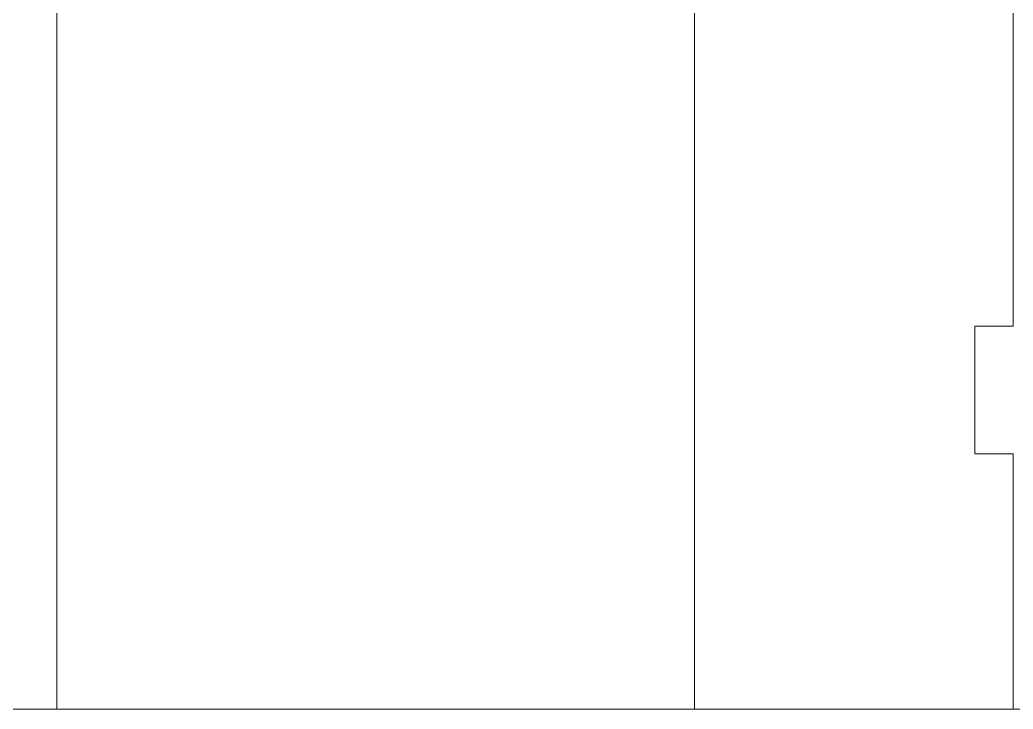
# Model space of a CAD drawing. Header units: millimetres. Extents: x 0 to 300, y 0 to 315.
# Drawn here: x 62.1 to 140, y 100 to 154 of the extents above; entities that cross this region are included whole.
import ezdxf

# ---------------------------------------------------------------- set-up
doc = ezdxf.new("R2010")
doc.units = ezdxf.units.MM

msp = doc.modelspace()

# ---------------------------------------------------------------- linework, layer by layer
at = {"color": 1, "linetype": 'Continuous', "lineweight": 0}
for p, q in [((65, 190), (65, 100)), ((115, 100), (115, 190)), ((140, 130), (140, 168)), ((140, 130), (137, 130)), ((137, 130), (137, 120)), ((137, 120), (140, 120)), ((140, 100), (140, 120)), ((273, 100), (3, 100)), ((3, 100), (68, 100)), ((118, 100), (143, 100))]:
    msp.add_line(p, q, dxfattribs=at)

doc.saveas('drawing.dxf')
